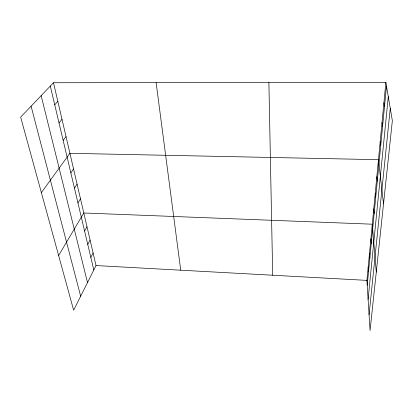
<?xml version="1.0" encoding="UTF-8"?>
<svg xmlns="http://www.w3.org/2000/svg" width="413" height="413" viewBox="0 0 413 413"><rect width="100%" height="100%" fill="white"/><g stroke="black" fill="none" stroke-linecap="round" stroke-linejoin="round"><path stroke-width="0.62" d="M385.866 82.393L392.35 120.715L370.063 330.606L366.909 280.386L385.866 82.393L53.494 82.739L20.65 117.116L73.633 310.209L96.022 265.559L53.494 82.739M367.219 285.321L386.485 86.074M368.102 299.41L388.282 96.683M369.067 314.778L390.27 108.428M90.824 257.382L93.101 253.014M87.752 244.398L90.096 240.082M84.582 231.001L86.993 226.747M58.625 255.508L83.793 212.989L372.289 224.197L376.274 272.11M77.938 202.902L80.489 198.792M74.448 188.158L77.076 184.126M70.845 172.918L73.555 168.974M41.367 192.608L69.911 153.311L378.463 159.686L383.517 203.908M63.137 140.343L66.023 136.605M59.018 122.914L61.996 119.3M54.738 104.84L57.82 101.355M96.022 265.559L366.909 280.386M31.094 106.182L80.654 296.209M41.15 95.656L87.499 282.554M50.303 86.074L93.803 269.978M383.904 102.889L384.488 106.745M382.015 122.573L382.567 126.59M156.114 82.631L180.724 270.195M380.208 141.489L380.724 145.65M376.837 176.692L377.296 181.095M375.267 193.093L375.701 197.6M373.75 208.921L374.163 213.516M370.874 238.957L371.241 243.711M369.506 253.226L369.857 258.048M368.184 267.03L368.515 271.909M268.884 82.512L272.699 275.228"/></g></svg>
